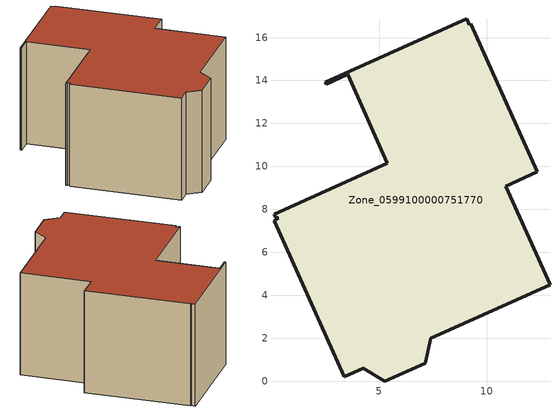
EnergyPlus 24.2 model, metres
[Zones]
Zone_0599100000751770
 floor ground (C_G): 0.16,7.66 0.11,7.78 5.38,10.14 3.53,14.29 2.53,13.83 2.49,13.93 9.07,16.88 9.2,16.6 9.28,16.63 12.36,9.74 10.9,9.09 12.95,4.5 7.39,2.01 7.15,0.85 5.27,0 4.25,0.6 3.37,0.21 0.12,7.47 0.31,7.58 z0
 wall outside (C_F): 9.2,16.6 9.07,16.88 2.49,13.93 2.53,13.83 3.53,14.29 5.38,10.14 0.11,7.78 0.16,7.66 0.31,7.58 0.12,7.47 3.37,0.21 4.25,0.6 5.27,0 7.15,0.85 7.39,2.01 12.95,4.5 10.9,9.09 12.36,9.74 9.28,16.63 9.2,16.6 z0:7.61
 roof outside (C_R): 0.11,7.78 0.16,7.66 0.31,7.58 0.12,7.47 3.37,0.21 4.25,0.6 5.27,0 7.15,0.85 7.39,2.01 12.95,4.5 10.9,9.09 12.36,9.74 9.28,16.63 9.2,16.6 9.07,16.88 2.49,13.93 2.53,13.83 3.53,14.29 5.38,10.14 z7.61
[BUILDING]
Pand.0599100000751770: North Axis=0; Terrain=City; Loads Convergence Tolerance Value=0.04; Temperature Convergence Tolerance Value=0.4; Solar Distribution=FullExterior; Maximum Number of Warmup Days=25; Minimum Number of Warmup Days=1
[Site:Location]
Rotterdam.The.Hague.AP_ZH_NLD Design_Conditions: Latitude=51.96; Longitude=4.45; Time Zone=1; Elevation=-4.5
[SITE:GROUNDTEMPERATURE:BUILDINGSURFACE]
18, 18, 18, 18, 18, 18, 18, 18, 18, 18, 18, 18
[MATERIAL] Thermal Absorptance=0.9; Solar Absorptance=0.7; Visible Absorptance=0.7
Name | Roughness | Thickness | Conductivity | Density | Specific Heat
G.D.2006-2014 | MediumSmooth | 0.15 | 0.06 | 540 | 1210
F.D.2006-2014 | Rough | 0.3 | 0.12 | 1920 | 840
R.D.2006-2014 | MediumRough | 0.2 | 0.08 | 1500 | 1000
[CONSTRUCTION]
C_G: G.D.2006-2014
C_F: F.D.2006-2014
C_R: R.D.2006-2014
[ZONE]
Zone_0599100000751770: Type=1; Multiplier=1; Ceiling Height=Autocalculate; Volume=Autocalculate; Floor Area=autocalculate; Part of Total Floor Area=Yes
[ZONEINFILTRATION:DESIGNFLOWRATE]
Infil_Zone_0599100000751770: Zone or ZoneList or Space or SpaceList=Zone_0599100000751770; Schedule=AlwaysOn; Design Flow Rate Calculation Method=Flow/Area; Flow Rate per Floor Area=0.0021; Constant Term Coefficient=1; Temperature Term Coefficient=0; Velocity Term Coefficient=0; Velocity Squared Term Coefficient=0
[HVACTEMPLATE:ZONE:IDEALLOADSAIRSYSTEM]
Zone_0599100000751770: Maximum Heating Supply Air Temperature=50; Minimum Cooling Supply Air Temperature=13; Maximum Heating Supply Air Humidity Ratio=0.0156; Minimum Cooling Supply Air Humidity Ratio=0.0077; Heating Limit=NoLimit; Cooling Limit=NoLimit; Dehumidification Control Type=ConstantSensibleHeatRatio; Cooling Sensible Heat Ratio=0.7; Dehumidification Setpoint=60; Humidification Control Type=None; Humidification Setpoint=30; Outdoor Air Method=None; Outdoor Air Flow Rate per Person=0.00944; Outdoor Air Flow Rate per Zone Floor Area=0; Outdoor Air Flow Rate per Zone=0; Demand Controlled Ventilation Type=None; Outdoor Air Economizer Type=NoEconomizer; Heat Recovery Type=None; Sensible Heat Recovery Effectiveness=0.7; Latent Heat Recovery Effectiveness=0.65
[ZONECONTROL:THERMOSTAT]
ThermostatControl_Zone_0599100000751770: Zone or ZoneList=Zone_0599100000751770; Control Type Schedule=DualSetpointControlType; Control 1=Thermostat_Zone_0599100000751770; Temperature Difference Between Cutout And Setpoint=0
[THERMOSTATSETPOINT:DUALSETPOINT]
Thermostat_Zone_0599100000751770: Heating Setpoint Temperature Schedule=HeatingSetpoint_Zone_0599100000751770; Cooling Setpoint Temperature Schedule=CoolingSetpoint_Zone_0599100000751770
[SCHEDULE:COMPACT]
HeatingSetpoint_Zone_0599100000751770: Through: 12/31, For: AllDays, Until: 24:00, 21
CoolingSetpoint_Zone_0599100000751770: Through: 12/31, For: AllDays, Until: 24:00, 24
DualSetpointControlType: Through: 12/31, For: AllDays, Until: 24:00, 4
AlwaysOn: Through: 12/31, For: AllDays, Until: 24:00, 1
